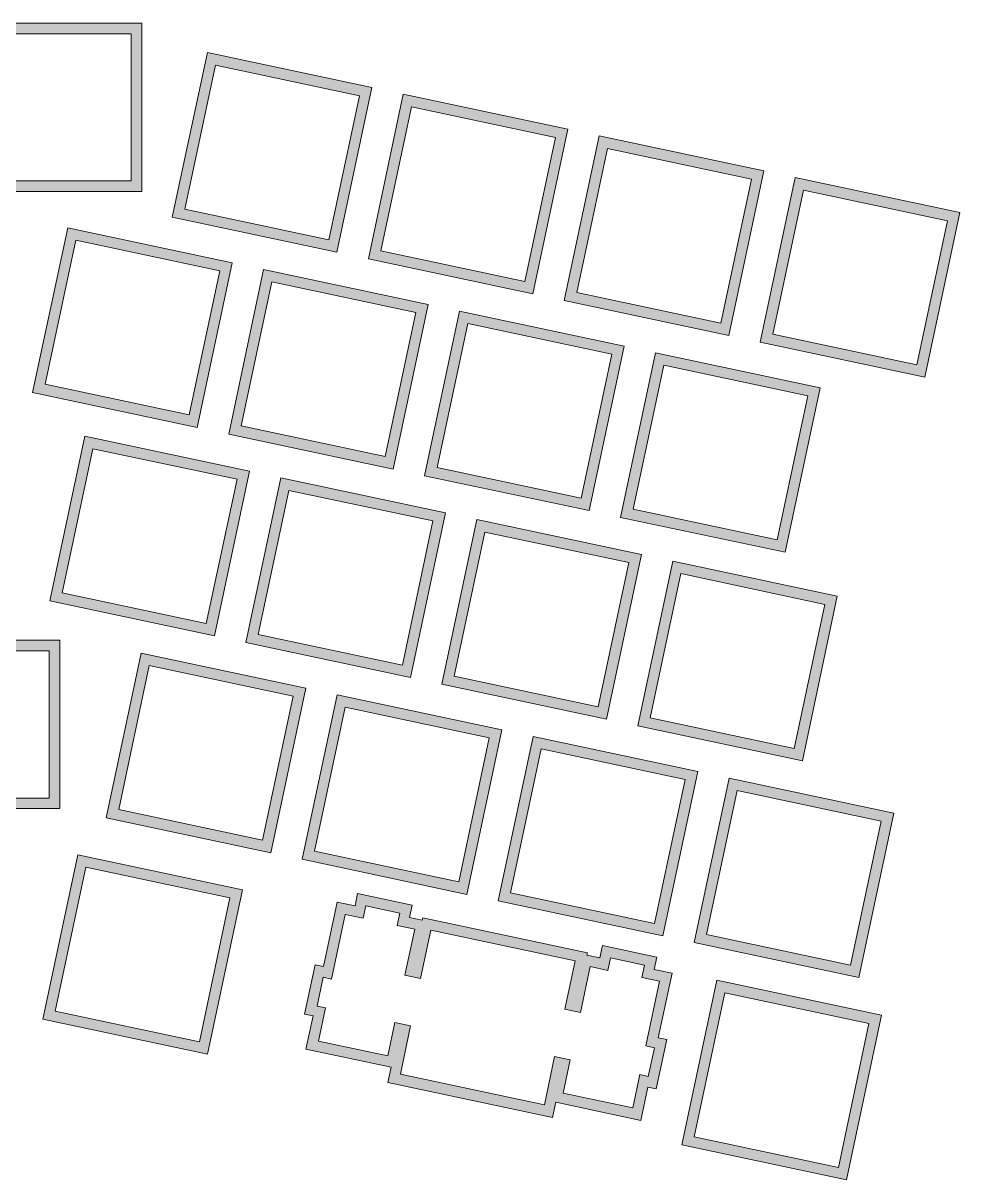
# Model space of a CAD drawing. Header units: millimetres. Extents: x 61 to 392, y -203 to -92.
# Drawn here: x 114 to 203.1, y -202.5 to -92.5 of the extents above; entities that cross this region are included whole.
import ezdxf

# ---------------------------------------------------------------- set-up
doc = ezdxf.new("R2010")
doc.units = ezdxf.units.MM
doc.header["$MEASUREMENT"] = 0
doc.layers.add('レイヤー 2', color=7, linetype='Continuous', lineweight=0)

# ---------------------------------------------------------------- blocks, each defined once
blk = doc.blocks.new('Block_0')
at = {"layer": 'レイヤー 2', "true_color": 0xf39800, "transparency": 33554687}
h = blk.add_hatch(color=30, dxfattribs=at)
h.dxf.hatch_style = 2
edge = h.paths.add_edge_path()
edge.add_spline(control_points=[(124.29, -107.55), (124.29, -107.55), (110.29, -107.55), (110.29, -107.55), (110.29, -107.55), (110.29, -93.55), (110.29, -93.55), (110.29, -93.55), (124.29, -93.55), (124.29, -93.55), (124.29, -93.55), (124.29, -107.55), (124.29, -107.55)], knot_values=[0, 0, 0, 0, 1, 1, 1, 2, 2, 2, 3, 3, 3, 4, 4, 4, 4], degree=3, periodic=0)
edge = h.paths.add_edge_path()
edge.add_spline(control_points=[(109.29, -92.55), (109.29, -92.55), (109.29, -108.55), (109.29, -108.55), (109.29, -108.55), (125.29, -108.55), (125.29, -108.55), (125.29, -108.55), (125.29, -92.55), (125.29, -92.55), (125.29, -92.55), (109.29, -92.55), (109.29, -92.55)], knot_values=[0, 0, 0, 0, 1, 1, 1, 2, 2, 2, 3, 3, 3, 4, 4, 4, 4], degree=3, periodic=0)
h = blk.add_hatch(color=30, dxfattribs=at)
h.dxf.hatch_style = 2
edge = h.paths.add_edge_path()
edge.add_spline(control_points=[(143.07, -113.14), (143.07, -113.14), (129.38, -110.23), (129.38, -110.23), (129.38, -110.23), (132.29, -96.54), (132.29, -96.54), (132.29, -96.54), (145.98, -99.45), (145.98, -99.45), (145.98, -99.45), (143.07, -113.14), (143.07, -113.14)], knot_values=[0, 0, 0, 0, 1, 1, 1, 2, 2, 2, 3, 3, 3, 4, 4, 4, 4], degree=3, periodic=0)
edge = h.paths.add_edge_path()
edge.add_spline(control_points=[(131.52, -95.35), (131.52, -95.35), (128.19, -111), (128.19, -111), (128.19, -111), (143.84, -114.33), (143.84, -114.33), (143.84, -114.33), (147.17, -98.68), (147.17, -98.68), (147.17, -98.68), (131.52, -95.35), (131.52, -95.35)], knot_values=[0, 0, 0, 0, 1, 1, 1, 2, 2, 2, 3, 3, 3, 4, 4, 4, 4], degree=3, periodic=0)
h = blk.add_hatch(color=30, dxfattribs=at)
h.dxf.hatch_style = 2
edge = h.paths.add_edge_path()
edge.add_spline(control_points=[(161.71, -117.1), (161.71, -117.1), (148.01, -114.19), (148.01, -114.19), (148.01, -114.19), (150.92, -100.5), (150.92, -100.5), (150.92, -100.5), (164.62, -103.41), (164.62, -103.41), (164.62, -103.41), (161.71, -117.1), (161.71, -117.1)], knot_values=[0, 0, 0, 0, 1, 1, 1, 2, 2, 2, 3, 3, 3, 4, 4, 4, 4], degree=3, periodic=0)
edge = h.paths.add_edge_path()
edge.add_spline(control_points=[(150.15, -99.31), (150.15, -99.31), (146.83, -114.96), (146.83, -114.96), (146.83, -114.96), (162.48, -118.29), (162.48, -118.29), (162.48, -118.29), (165.8, -102.64), (165.8, -102.64), (165.8, -102.64), (150.15, -99.31), (150.15, -99.31)], knot_values=[0, 0, 0, 0, 1, 1, 1, 2, 2, 2, 3, 3, 3, 4, 4, 4, 4], degree=3, periodic=0)
h = blk.add_hatch(color=30, dxfattribs=at)
h.dxf.hatch_style = 2
edge = h.paths.add_edge_path()
edge.add_spline(control_points=[(180.34, -121.06), (180.34, -121.06), (166.65, -118.15), (166.65, -118.15), (166.65, -118.15), (169.56, -104.46), (169.56, -104.46), (169.56, -104.46), (183.25, -107.37), (183.25, -107.37), (183.25, -107.37), (180.34, -121.06), (180.34, -121.06)], knot_values=[0, 0, 0, 0, 1, 1, 1, 2, 2, 2, 3, 3, 3, 4, 4, 4, 4], degree=3, periodic=0)
edge = h.paths.add_edge_path()
edge.add_spline(control_points=[(168.79, -103.27), (168.79, -103.27), (165.46, -118.92), (165.46, -118.92), (165.46, -118.92), (181.11, -122.25), (181.11, -122.25), (181.11, -122.25), (184.44, -106.6), (184.44, -106.6), (184.44, -106.6), (168.79, -103.27), (168.79, -103.27)], knot_values=[0, 0, 0, 0, 1, 1, 1, 2, 2, 2, 3, 3, 3, 4, 4, 4, 4], degree=3, periodic=0)
h = blk.add_hatch(color=30, dxfattribs=at)
h.dxf.hatch_style = 2
edge = h.paths.add_edge_path()
edge.add_spline(control_points=[(198.97, -125.02), (198.97, -125.02), (185.28, -122.11), (185.28, -122.11), (185.28, -122.11), (188.19, -108.42), (188.19, -108.42), (188.19, -108.42), (201.89, -111.33), (201.89, -111.33), (201.89, -111.33), (198.97, -125.02), (198.97, -125.02)], knot_values=[0, 0, 0, 0, 1, 1, 1, 2, 2, 2, 3, 3, 3, 4, 4, 4, 4], degree=3, periodic=0)
edge = h.paths.add_edge_path()
edge.add_spline(control_points=[(187.42, -107.23), (187.42, -107.23), (184.09, -122.88), (184.09, -122.88), (184.09, -122.88), (199.74, -126.21), (199.74, -126.21), (199.74, -126.21), (203.07, -110.56), (203.07, -110.56), (203.07, -110.56), (187.42, -107.23), (187.42, -107.23)], knot_values=[0, 0, 0, 0, 1, 1, 1, 2, 2, 2, 3, 3, 3, 4, 4, 4, 4], degree=3, periodic=0)
h = blk.add_hatch(color=30, dxfattribs=at)
h.dxf.hatch_style = 2
edge = h.paths.add_edge_path()
edge.add_spline(control_points=[(129.79, -129.79), (129.79, -129.79), (116.1, -126.88), (116.1, -126.88), (116.1, -126.88), (119.01, -113.19), (119.01, -113.19), (119.01, -113.19), (132.71, -116.1), (132.71, -116.1), (132.71, -116.1), (129.79, -129.79), (129.79, -129.79)], knot_values=[0, 0, 0, 0, 1, 1, 1, 2, 2, 2, 3, 3, 3, 4, 4, 4, 4], degree=3, periodic=0)
edge = h.paths.add_edge_path()
edge.add_spline(control_points=[(118.24, -112), (118.24, -112), (114.91, -127.65), (114.91, -127.65), (114.91, -127.65), (130.56, -130.98), (130.56, -130.98), (130.56, -130.98), (133.89, -115.33), (133.89, -115.33), (133.89, -115.33), (118.24, -112), (118.24, -112)], knot_values=[0, 0, 0, 0, 1, 1, 1, 2, 2, 2, 3, 3, 3, 4, 4, 4, 4], degree=3, periodic=0)
h = blk.add_hatch(color=30, dxfattribs=at)
h.dxf.hatch_style = 2
edge = h.paths.add_edge_path()
edge.add_spline(control_points=[(148.43, -133.76), (148.43, -133.76), (134.73, -130.84), (134.73, -130.84), (134.73, -130.84), (137.65, -117.15), (137.65, -117.15), (137.65, -117.15), (151.34, -120.06), (151.34, -120.06), (151.34, -120.06), (148.43, -133.76), (148.43, -133.76)], knot_values=[0, 0, 0, 0, 1, 1, 1, 2, 2, 2, 3, 3, 3, 4, 4, 4, 4], degree=3, periodic=0)
edge = h.paths.add_edge_path()
edge.add_spline(control_points=[(136.87, -115.97), (136.87, -115.97), (133.55, -131.62), (133.55, -131.62), (133.55, -131.62), (149.2, -134.94), (149.2, -134.94), (149.2, -134.94), (152.53, -119.29), (152.53, -119.29), (152.53, -119.29), (136.87, -115.97), (136.87, -115.97)], knot_values=[0, 0, 0, 0, 1, 1, 1, 2, 2, 2, 3, 3, 3, 4, 4, 4, 4], degree=3, periodic=0)
h = blk.add_hatch(color=30, dxfattribs=at)
h.dxf.hatch_style = 2
edge = h.paths.add_edge_path()
edge.add_spline(control_points=[(167.06, -137.72), (167.06, -137.72), (153.37, -134.81), (153.37, -134.81), (153.37, -134.81), (156.28, -121.11), (156.28, -121.11), (156.28, -121.11), (169.97, -124.02), (169.97, -124.02), (169.97, -124.02), (167.06, -137.72), (167.06, -137.72)], knot_values=[0, 0, 0, 0, 1, 1, 1, 2, 2, 2, 3, 3, 3, 4, 4, 4, 4], degree=3, periodic=0)
edge = h.paths.add_edge_path()
edge.add_spline(control_points=[(155.51, -119.93), (155.51, -119.93), (152.18, -135.58), (152.18, -135.58), (152.18, -135.58), (167.83, -138.9), (167.83, -138.9), (167.83, -138.9), (171.16, -123.25), (171.16, -123.25), (171.16, -123.25), (155.51, -119.93), (155.51, -119.93)], knot_values=[0, 0, 0, 0, 1, 1, 1, 2, 2, 2, 3, 3, 3, 4, 4, 4, 4], degree=3, periodic=0)
h = blk.add_hatch(color=30, dxfattribs=at)
h.dxf.hatch_style = 2
edge = h.paths.add_edge_path()
edge.add_spline(control_points=[(185.7, -141.68), (185.7, -141.68), (172, -138.77), (172, -138.77), (172, -138.77), (174.91, -125.07), (174.91, -125.07), (174.91, -125.07), (188.61, -127.98), (188.61, -127.98), (188.61, -127.98), (185.7, -141.68), (185.7, -141.68)], knot_values=[0, 0, 0, 0, 1, 1, 1, 2, 2, 2, 3, 3, 3, 4, 4, 4, 4], degree=3, periodic=0)
edge = h.paths.add_edge_path()
edge.add_spline(control_points=[(174.14, -123.89), (174.14, -123.89), (170.81, -139.54), (170.81, -139.54), (170.81, -139.54), (186.47, -142.86), (186.47, -142.86), (186.47, -142.86), (189.79, -127.21), (189.79, -127.21), (189.79, -127.21), (174.14, -123.89), (174.14, -123.89)], knot_values=[0, 0, 0, 0, 1, 1, 1, 2, 2, 2, 3, 3, 3, 4, 4, 4, 4], degree=3, periodic=0)
h = blk.add_hatch(color=30, dxfattribs=at)
h.dxf.hatch_style = 2
edge = h.paths.add_edge_path()
edge.add_spline(control_points=[(131.42, -149.62), (131.42, -149.62), (117.73, -146.71), (117.73, -146.71), (117.73, -146.71), (120.64, -133.01), (120.64, -133.01), (120.64, -133.01), (134.34, -135.92), (134.34, -135.92), (134.34, -135.92), (131.42, -149.62), (131.42, -149.62)], knot_values=[0, 0, 0, 0, 1, 1, 1, 2, 2, 2, 3, 3, 3, 4, 4, 4, 4], degree=3, periodic=0)
edge = h.paths.add_edge_path()
edge.add_spline(control_points=[(119.87, -131.83), (119.87, -131.83), (116.54, -147.48), (116.54, -147.48), (116.54, -147.48), (132.2, -150.8), (132.2, -150.8), (132.2, -150.8), (135.52, -135.15), (135.52, -135.15), (135.52, -135.15), (119.87, -131.83), (119.87, -131.83)], knot_values=[0, 0, 0, 0, 1, 1, 1, 2, 2, 2, 3, 3, 3, 4, 4, 4, 4], degree=3, periodic=0)
h = blk.add_hatch(color=30, dxfattribs=at)
h.dxf.hatch_style = 2
edge = h.paths.add_edge_path()
edge.add_spline(control_points=[(150.06, -153.58), (150.06, -153.58), (136.36, -150.67), (136.36, -150.67), (136.36, -150.67), (139.27, -136.97), (139.27, -136.97), (139.27, -136.97), (152.97, -139.88), (152.97, -139.88), (152.97, -139.88), (150.06, -153.58), (150.06, -153.58)], knot_values=[0, 0, 0, 0, 1, 1, 1, 2, 2, 2, 3, 3, 3, 4, 4, 4, 4], degree=3, periodic=0)
edge = h.paths.add_edge_path()
edge.add_spline(control_points=[(138.5, -135.79), (138.5, -135.79), (135.18, -151.44), (135.18, -151.44), (135.18, -151.44), (150.83, -154.76), (150.83, -154.76), (150.83, -154.76), (154.16, -139.11), (154.16, -139.11), (154.16, -139.11), (138.5, -135.79), (138.5, -135.79)], knot_values=[0, 0, 0, 0, 1, 1, 1, 2, 2, 2, 3, 3, 3, 4, 4, 4, 4], degree=3, periodic=0)
h = blk.add_hatch(color=30, dxfattribs=at)
h.dxf.hatch_style = 2
edge = h.paths.add_edge_path()
edge.add_spline(control_points=[(168.69, -157.54), (168.69, -157.54), (155, -154.63), (155, -154.63), (155, -154.63), (157.91, -140.93), (157.91, -140.93), (157.91, -140.93), (171.6, -143.84), (171.6, -143.84), (171.6, -143.84), (168.69, -157.54), (168.69, -157.54)], knot_values=[0, 0, 0, 0, 1, 1, 1, 2, 2, 2, 3, 3, 3, 4, 4, 4, 4], degree=3, periodic=0)
edge = h.paths.add_edge_path()
edge.add_spline(control_points=[(157.14, -139.75), (157.14, -139.75), (153.81, -155.4), (153.81, -155.4), (153.81, -155.4), (169.46, -158.72), (169.46, -158.72), (169.46, -158.72), (172.79, -143.07), (172.79, -143.07), (172.79, -143.07), (157.14, -139.75), (157.14, -139.75)], knot_values=[0, 0, 0, 0, 1, 1, 1, 2, 2, 2, 3, 3, 3, 4, 4, 4, 4], degree=3, periodic=0)
h = blk.add_hatch(color=30, dxfattribs=at)
h.dxf.hatch_style = 2
edge = h.paths.add_edge_path()
edge.add_spline(control_points=[(187.33, -161.5), (187.33, -161.5), (173.63, -158.59), (173.63, -158.59), (173.63, -158.59), (176.54, -144.89), (176.54, -144.89), (176.54, -144.89), (190.24, -147.81), (190.24, -147.81), (190.24, -147.81), (187.33, -161.5), (187.33, -161.5)], knot_values=[0, 0, 0, 0, 1, 1, 1, 2, 2, 2, 3, 3, 3, 4, 4, 4, 4], degree=3, periodic=0)
edge = h.paths.add_edge_path()
edge.add_spline(control_points=[(175.77, -143.71), (175.77, -143.71), (172.44, -159.36), (172.44, -159.36), (172.44, -159.36), (188.1, -162.68), (188.1, -162.68), (188.1, -162.68), (191.42, -147.04), (191.42, -147.04), (191.42, -147.04), (175.77, -143.71), (175.77, -143.71)], knot_values=[0, 0, 0, 0, 1, 1, 1, 2, 2, 2, 3, 3, 3, 4, 4, 4, 4], degree=3, periodic=0)
h = blk.add_hatch(color=30, dxfattribs=at)
h.dxf.hatch_style = 2
edge = h.paths.add_edge_path()
edge.add_spline(control_points=[(116.48, -166.22), (116.48, -166.22), (102.48, -166.22), (102.48, -166.22), (102.48, -166.22), (102.48, -152.22), (102.48, -152.22), (102.48, -152.22), (116.48, -152.22), (116.48, -152.22), (116.48, -152.22), (116.48, -166.22), (116.48, -166.22)], knot_values=[0, 0, 0, 0, 1, 1, 1, 2, 2, 2, 3, 3, 3, 4, 4, 4, 4], degree=3, periodic=0)
edge = h.paths.add_edge_path()
edge.add_spline(control_points=[(101.48, -151.22), (101.48, -151.22), (101.48, -167.22), (101.48, -167.22), (101.48, -167.22), (117.48, -167.22), (117.48, -167.22), (117.48, -167.22), (117.48, -151.22), (117.48, -151.22), (117.48, -151.22), (101.48, -151.22), (101.48, -151.22)], knot_values=[0, 0, 0, 0, 1, 1, 1, 2, 2, 2, 3, 3, 3, 4, 4, 4, 4], degree=3, periodic=0)
h = blk.add_hatch(color=30, dxfattribs=at)
h.dxf.hatch_style = 2
edge = h.paths.add_edge_path()
edge.add_spline(control_points=[(136.78, -170.23), (136.78, -170.23), (123.09, -167.32), (123.09, -167.32), (123.09, -167.32), (126, -153.63), (126, -153.63), (126, -153.63), (139.69, -156.54), (139.69, -156.54), (139.69, -156.54), (136.78, -170.23), (136.78, -170.23)], knot_values=[0, 0, 0, 0, 1, 1, 1, 2, 2, 2, 3, 3, 3, 4, 4, 4, 4], degree=3, periodic=0)
edge = h.paths.add_edge_path()
edge.add_spline(control_points=[(125.23, -152.44), (125.23, -152.44), (121.9, -168.09), (121.9, -168.09), (121.9, -168.09), (137.55, -171.42), (137.55, -171.42), (137.55, -171.42), (140.88, -155.77), (140.88, -155.77), (140.88, -155.77), (125.23, -152.44), (125.23, -152.44)], knot_values=[0, 0, 0, 0, 1, 1, 1, 2, 2, 2, 3, 3, 3, 4, 4, 4, 4], degree=3, periodic=0)
h = blk.add_hatch(color=30, dxfattribs=at)
h.dxf.hatch_style = 2
edge = h.paths.add_edge_path()
edge.add_spline(control_points=[(155.42, -174.19), (155.42, -174.19), (141.72, -171.28), (141.72, -171.28), (141.72, -171.28), (144.63, -157.59), (144.63, -157.59), (144.63, -157.59), (158.32, -160.5), (158.32, -160.5), (158.32, -160.5), (155.42, -174.19), (155.42, -174.19)], knot_values=[0, 0, 0, 0, 1, 1, 1, 2, 2, 2, 3, 3, 3, 4, 4, 4, 4], degree=3, periodic=0)
edge = h.paths.add_edge_path()
edge.add_spline(control_points=[(143.86, -156.4), (143.86, -156.4), (140.53, -172.05), (140.53, -172.05), (140.53, -172.05), (156.19, -175.38), (156.19, -175.38), (156.19, -175.38), (159.51, -159.73), (159.51, -159.73), (159.51, -159.73), (143.86, -156.4), (143.86, -156.4)], knot_values=[0, 0, 0, 0, 1, 1, 1, 2, 2, 2, 3, 3, 3, 4, 4, 4, 4], degree=3, periodic=0)
h = blk.add_hatch(color=30, dxfattribs=at)
h.dxf.hatch_style = 2
edge = h.paths.add_edge_path()
edge.add_spline(control_points=[(174.05, -178.15), (174.05, -178.15), (160.35, -175.24), (160.35, -175.24), (160.35, -175.24), (163.26, -161.55), (163.26, -161.55), (163.26, -161.55), (176.96, -164.46), (176.96, -164.46), (176.96, -164.46), (174.05, -178.15), (174.05, -178.15)], knot_values=[0, 0, 0, 0, 1, 1, 1, 2, 2, 2, 3, 3, 3, 4, 4, 4, 4], degree=3, periodic=0)
edge = h.paths.add_edge_path()
edge.add_spline(control_points=[(162.49, -160.36), (162.49, -160.36), (159.17, -176.01), (159.17, -176.01), (159.17, -176.01), (174.82, -179.34), (174.82, -179.34), (174.82, -179.34), (178.15, -163.69), (178.15, -163.69), (178.15, -163.69), (162.49, -160.36), (162.49, -160.36)], knot_values=[0, 0, 0, 0, 1, 1, 1, 2, 2, 2, 3, 3, 3, 4, 4, 4, 4], degree=3, periodic=0)
h = blk.add_hatch(color=30, dxfattribs=at)
h.dxf.hatch_style = 2
edge = h.paths.add_edge_path()
edge.add_spline(control_points=[(192.68, -182.11), (192.68, -182.11), (178.99, -179.2), (178.99, -179.2), (178.99, -179.2), (181.9, -165.51), (181.9, -165.51), (181.9, -165.51), (195.59, -168.42), (195.59, -168.42), (195.59, -168.42), (192.68, -182.11), (192.68, -182.11)], knot_values=[0, 0, 0, 0, 1, 1, 1, 2, 2, 2, 3, 3, 3, 4, 4, 4, 4], degree=3, periodic=0)
edge = h.paths.add_edge_path()
edge.add_spline(control_points=[(181.13, -164.32), (181.13, -164.32), (177.8, -179.97), (177.8, -179.97), (177.8, -179.97), (193.45, -183.3), (193.45, -183.3), (193.45, -183.3), (196.78, -167.65), (196.78, -167.65), (196.78, -167.65), (181.13, -164.32), (181.13, -164.32)], knot_values=[0, 0, 0, 0, 1, 1, 1, 2, 2, 2, 3, 3, 3, 4, 4, 4, 4], degree=3, periodic=0)
h = blk.add_hatch(color=30, dxfattribs=at)
h.dxf.hatch_style = 2
edge = h.paths.add_edge_path()
edge.add_spline(control_points=[(130.76, -189.4), (130.76, -189.4), (117.06, -186.49), (117.06, -186.49), (117.06, -186.49), (119.97, -172.79), (119.97, -172.79), (119.97, -172.79), (133.67, -175.71), (133.67, -175.71), (133.67, -175.71), (130.76, -189.4), (130.76, -189.4)], knot_values=[0, 0, 0, 0, 1, 1, 1, 2, 2, 2, 3, 3, 3, 4, 4, 4, 4], degree=3, periodic=0)
edge = h.paths.add_edge_path()
edge.add_spline(control_points=[(119.2, -171.61), (119.2, -171.61), (115.88, -187.26), (115.88, -187.26), (115.88, -187.26), (131.53, -190.59), (131.53, -190.59), (131.53, -190.59), (134.85, -174.94), (134.85, -174.94), (134.85, -174.94), (119.2, -171.61), (119.2, -171.61)], knot_values=[0, 0, 0, 0, 1, 1, 1, 2, 2, 2, 3, 3, 3, 4, 4, 4, 4], degree=3, periodic=0)
h = blk.add_hatch(color=30, dxfattribs=at)
h.dxf.hatch_style = 2
edge = h.paths.add_edge_path()
edge.add_spline(control_points=[(174.03, -189.96), (174.03, -189.96), (173.44, -192.69), (173.44, -192.69), (173.44, -192.69), (172.64, -192.52), (172.64, -192.52), (172.64, -192.52), (171.97, -195.68), (171.97, -195.68), (171.97, -195.68), (165.36, -194.28), (165.36, -194.28), (165.36, -194.28), (166.03, -191.12), (166.03, -191.12), (166.03, -191.12), (164.54, -190.8), (164.54, -190.8), (164.54, -190.8), (163.57, -195.4), (163.57, -195.4), (163.57, -195.4), (149.87, -192.49), (149.87, -192.49), (149.87, -192.49), (150.85, -187.89), (150.85, -187.89), (150.85, -187.89), (149.36, -187.57), (149.36, -187.57), (149.36, -187.57), (148.69, -190.73), (148.69, -190.73), (148.69, -190.73), (142.08, -189.33), (142.08, -189.33), (142.08, -189.33), (142.76, -186.17), (142.76, -186.17), (142.76, -186.17), (141.95, -186), (141.95, -186), (141.95, -186), (142.53, -183.26), (142.53, -183.26), (142.53, -183.26), (143.34, -183.43), (143.34, -183.43), (143.34, -183.43), (144.64, -177.3), (144.64, -177.3), (144.64, -177.3), (146.33, -177.66), (146.33, -177.66), (146.33, -177.66), (146.58, -176.48), (146.58, -176.48), (146.58, -176.48), (149.81, -177.17), (149.81, -177.17), (149.81, -177.17), (149.56, -178.34), (149.56, -178.34), (149.56, -178.34), (151.24, -178.7), (151.24, -178.7), (151.24, -178.7), (150.31, -183.08), (150.31, -183.08), (150.31, -183.08), (151.8, -183.39), (151.8, -183.39), (151.8, -183.39), (152.78, -178.79), (152.78, -178.79), (152.78, -178.79), (166.48, -181.71), (166.48, -181.71), (166.48, -181.71), (165.5, -186.3), (165.5, -186.3), (165.5, -186.3), (166.99, -186.62), (166.99, -186.62), (166.99, -186.62), (167.92, -182.25), (167.92, -182.25), (167.92, -182.25), (169.61, -182.61), (169.61, -182.61), (169.61, -182.61), (169.86, -181.43), (169.86, -181.43), (169.86, -181.43), (173.08, -182.12), (173.08, -182.12), (173.08, -182.12), (172.84, -183.29), (172.84, -183.29), (172.84, -183.29), (174.52, -183.65), (174.52, -183.65), (174.52, -183.65), (173.22, -189.78), (173.22, -189.78), (173.22, -189.78), (174.03, -189.96), (174.03, -189.96)], knot_values=[0, 0, 0, 0, 1, 1, 1, 2, 2, 2, 3, 3, 3, 4, 4, 4, 5, 5, 5, 6, 6, 6, 7, 7, 7, 8, 8, 8, 9, 9, 9, 10, 10, 10, 11, 11, 11, 12, 12, 12, 13, 13, 13, 14, 14, 14, 15, 15, 15, 16, 16, 16, 17, 17, 17, 18, 18, 18, 19, 19, 19, 20, 20, 20, 21, 21, 21, 22, 22, 22, 23, 23, 23, 24, 24, 24, 25, 25, 25, 26, 26, 26, 27, 27, 27, 28, 28, 28, 29, 29, 29, 30, 30, 30, 31, 31, 31, 32, 32, 32, 33, 33, 33, 34, 34, 34, 35, 35, 35, 36, 36, 36, 36], degree=3, periodic=0)
edge = h.paths.add_edge_path()
edge.add_spline(control_points=[(175.71, -182.88), (175.71, -182.88), (174.02, -182.52), (174.02, -182.52), (174.02, -182.52), (174.27, -181.35), (174.27, -181.35), (174.27, -181.35), (169.09, -180.25), (169.09, -180.25), (169.09, -180.25), (168.84, -181.42), (168.84, -181.42), (168.84, -181.42), (167.61, -181.16), (167.61, -181.16), (167.61, -181.16), (167.66, -180.94), (167.66, -180.94), (167.66, -180.94), (152.01, -177.61), (152.01, -177.61), (152.01, -177.61), (151.96, -177.83), (151.96, -177.83), (151.96, -177.83), (150.74, -177.57), (150.74, -177.57), (150.74, -177.57), (150.99, -176.4), (150.99, -176.4), (150.99, -176.4), (145.8, -175.3), (145.8, -175.3), (145.8, -175.3), (145.56, -176.47), (145.56, -176.47), (145.56, -176.47), (143.87, -176.11), (143.87, -176.11), (143.87, -176.11), (142.57, -182.25), (142.57, -182.25), (142.57, -182.25), (141.76, -182.08), (141.76, -182.08), (141.76, -182.08), (140.76, -186.77), (140.76, -186.77), (140.76, -186.77), (141.57, -186.94), (141.57, -186.94), (141.57, -186.94), (140.9, -190.1), (140.9, -190.1), (140.9, -190.1), (148.99, -191.82), (148.99, -191.82), (148.99, -191.82), (148.68, -193.26), (148.68, -193.26), (148.68, -193.26), (164.34, -196.59), (164.34, -196.59), (164.34, -196.59), (164.64, -195.15), (164.64, -195.15), (164.64, -195.15), (172.74, -196.87), (172.74, -196.87), (172.74, -196.87), (173.41, -193.71), (173.41, -193.71), (173.41, -193.71), (174.21, -193.88), (174.21, -193.88), (174.21, -193.88), (175.21, -189.19), (175.21, -189.19), (175.21, -189.19), (174.4, -189.01), (174.4, -189.01), (174.4, -189.01), (175.71, -182.88), (175.71, -182.88)], knot_values=[0, 0, 0, 0, 1, 1, 1, 2, 2, 2, 3, 3, 3, 4, 4, 4, 5, 5, 5, 6, 6, 6, 7, 7, 7, 8, 8, 8, 9, 9, 9, 10, 10, 10, 11, 11, 11, 12, 12, 12, 13, 13, 13, 14, 14, 14, 15, 15, 15, 16, 16, 16, 17, 17, 17, 18, 18, 18, 19, 19, 19, 20, 20, 20, 21, 21, 21, 22, 22, 22, 23, 23, 23, 24, 24, 24, 25, 25, 25, 26, 26, 26, 27, 27, 27, 28, 28, 28, 28], degree=3, periodic=0)
h = blk.add_hatch(color=30, dxfattribs=at)
h.dxf.hatch_style = 2
edge = h.paths.add_edge_path()
edge.add_spline(control_points=[(191.52, -201.34), (191.52, -201.34), (177.82, -198.43), (177.82, -198.43), (177.82, -198.43), (180.73, -184.74), (180.73, -184.74), (180.73, -184.74), (194.43, -187.65), (194.43, -187.65), (194.43, -187.65), (191.52, -201.34), (191.52, -201.34)], knot_values=[0, 0, 0, 0, 1, 1, 1, 2, 2, 2, 3, 3, 3, 4, 4, 4, 4], degree=3, periodic=0)
edge = h.paths.add_edge_path()
edge.add_spline(control_points=[(179.96, -183.55), (179.96, -183.55), (176.64, -199.2), (176.64, -199.2), (176.64, -199.2), (192.29, -202.53), (192.29, -202.53), (192.29, -202.53), (195.61, -186.88), (195.61, -186.88), (195.61, -186.88), (179.96, -183.55), (179.96, -183.55)], knot_values=[0, 0, 0, 0, 1, 1, 1, 2, 2, 2, 3, 3, 3, 4, 4, 4, 4], degree=3, periodic=0)
at = {"layer": 'レイヤー 2'}
for points, knots in [([(109.29, -92.55), (109.29, -92.55), (109.29, -108.55), (109.29, -108.55), (109.29, -108.55), (125.29, -108.55), (125.29, -108.55), (125.29, -108.55), (125.29, -92.55), (125.29, -92.55), (125.29, -92.55), (109.29, -92.55), (109.29, -92.55)], [0, 0, 0, 0, 1, 1, 1, 2, 2, 2, 3, 3, 3, 4, 4, 4, 4]), ([(124.29, -107.55), (124.29, -107.55), (110.29, -107.55), (110.29, -107.55), (110.29, -107.55), (110.29, -93.55), (110.29, -93.55), (110.29, -93.55), (124.29, -93.55), (124.29, -93.55), (124.29, -93.55), (124.29, -107.55), (124.29, -107.55)], [0, 0, 0, 0, 1, 1, 1, 2, 2, 2, 3, 3, 3, 4, 4, 4, 4]), ([(131.52, -95.35), (131.52, -95.35), (128.19, -111), (128.19, -111), (128.19, -111), (143.84, -114.33), (143.84, -114.33), (143.84, -114.33), (147.17, -98.68), (147.17, -98.68), (147.17, -98.68), (131.52, -95.35), (131.52, -95.35)], [0, 0, 0, 0, 1, 1, 1, 2, 2, 2, 3, 3, 3, 4, 4, 4, 4]), ([(143.07, -113.14), (143.07, -113.14), (129.38, -110.23), (129.38, -110.23), (129.38, -110.23), (132.29, -96.54), (132.29, -96.54), (132.29, -96.54), (145.98, -99.45), (145.98, -99.45), (145.98, -99.45), (143.07, -113.14), (143.07, -113.14)], [0, 0, 0, 0, 1, 1, 1, 2, 2, 2, 3, 3, 3, 4, 4, 4, 4]), ([(150.15, -99.31), (150.15, -99.31), (146.83, -114.96), (146.83, -114.96), (146.83, -114.96), (162.48, -118.29), (162.48, -118.29), (162.48, -118.29), (165.8, -102.64), (165.8, -102.64), (165.8, -102.64), (150.15, -99.31), (150.15, -99.31)], [0, 0, 0, 0, 1, 1, 1, 2, 2, 2, 3, 3, 3, 4, 4, 4, 4]), ([(161.71, -117.1), (161.71, -117.1), (148.01, -114.19), (148.01, -114.19), (148.01, -114.19), (150.92, -100.5), (150.92, -100.5), (150.92, -100.5), (164.62, -103.41), (164.62, -103.41), (164.62, -103.41), (161.71, -117.1), (161.71, -117.1)], [0, 0, 0, 0, 1, 1, 1, 2, 2, 2, 3, 3, 3, 4, 4, 4, 4]), ([(168.79, -103.27), (168.79, -103.27), (165.46, -118.92), (165.46, -118.92), (165.46, -118.92), (181.11, -122.25), (181.11, -122.25), (181.11, -122.25), (184.44, -106.6), (184.44, -106.6), (184.44, -106.6), (168.79, -103.27), (168.79, -103.27)], [0, 0, 0, 0, 1, 1, 1, 2, 2, 2, 3, 3, 3, 4, 4, 4, 4]), ([(180.34, -121.06), (180.34, -121.06), (166.65, -118.15), (166.65, -118.15), (166.65, -118.15), (169.56, -104.46), (169.56, -104.46), (169.56, -104.46), (183.25, -107.37), (183.25, -107.37), (183.25, -107.37), (180.34, -121.06), (180.34, -121.06)], [0, 0, 0, 0, 1, 1, 1, 2, 2, 2, 3, 3, 3, 4, 4, 4, 4]), ([(187.42, -107.23), (187.42, -107.23), (184.09, -122.88), (184.09, -122.88), (184.09, -122.88), (199.74, -126.21), (199.74, -126.21), (199.74, -126.21), (203.07, -110.56), (203.07, -110.56), (203.07, -110.56), (187.42, -107.23), (187.42, -107.23)], [0, 0, 0, 0, 1, 1, 1, 2, 2, 2, 3, 3, 3, 4, 4, 4, 4]), ([(198.97, -125.02), (198.97, -125.02), (185.28, -122.11), (185.28, -122.11), (185.28, -122.11), (188.19, -108.42), (188.19, -108.42), (188.19, -108.42), (201.89, -111.33), (201.89, -111.33), (201.89, -111.33), (198.97, -125.02), (198.97, -125.02)], [0, 0, 0, 0, 1, 1, 1, 2, 2, 2, 3, 3, 3, 4, 4, 4, 4]), ([(118.24, -112), (118.24, -112), (114.91, -127.65), (114.91, -127.65), (114.91, -127.65), (130.56, -130.98), (130.56, -130.98), (130.56, -130.98), (133.89, -115.33), (133.89, -115.33), (133.89, -115.33), (118.24, -112), (118.24, -112)], [0, 0, 0, 0, 1, 1, 1, 2, 2, 2, 3, 3, 3, 4, 4, 4, 4]), ([(129.79, -129.79), (129.79, -129.79), (116.1, -126.88), (116.1, -126.88), (116.1, -126.88), (119.01, -113.19), (119.01, -113.19), (119.01, -113.19), (132.71, -116.1), (132.71, -116.1), (132.71, -116.1), (129.79, -129.79), (129.79, -129.79)], [0, 0, 0, 0, 1, 1, 1, 2, 2, 2, 3, 3, 3, 4, 4, 4, 4]), ([(136.87, -115.97), (136.87, -115.97), (133.55, -131.62), (133.55, -131.62), (133.55, -131.62), (149.2, -134.94), (149.2, -134.94), (149.2, -134.94), (152.53, -119.29), (152.53, -119.29), (152.53, -119.29), (136.87, -115.97), (136.87, -115.97)], [0, 0, 0, 0, 1, 1, 1, 2, 2, 2, 3, 3, 3, 4, 4, 4, 4]), ([(148.43, -133.76), (148.43, -133.76), (134.73, -130.84), (134.73, -130.84), (134.73, -130.84), (137.65, -117.15), (137.65, -117.15), (137.65, -117.15), (151.34, -120.06), (151.34, -120.06), (151.34, -120.06), (148.43, -133.76), (148.43, -133.76)], [0, 0, 0, 0, 1, 1, 1, 2, 2, 2, 3, 3, 3, 4, 4, 4, 4]), ([(155.51, -119.93), (155.51, -119.93), (152.18, -135.58), (152.18, -135.58), (152.18, -135.58), (167.83, -138.9), (167.83, -138.9), (167.83, -138.9), (171.16, -123.25), (171.16, -123.25), (171.16, -123.25), (155.51, -119.93), (155.51, -119.93)], [0, 0, 0, 0, 1, 1, 1, 2, 2, 2, 3, 3, 3, 4, 4, 4, 4]), ([(167.06, -137.72), (167.06, -137.72), (153.37, -134.81), (153.37, -134.81), (153.37, -134.81), (156.28, -121.11), (156.28, -121.11), (156.28, -121.11), (169.97, -124.02), (169.97, -124.02), (169.97, -124.02), (167.06, -137.72), (167.06, -137.72)], [0, 0, 0, 0, 1, 1, 1, 2, 2, 2, 3, 3, 3, 4, 4, 4, 4]), ([(174.14, -123.89), (174.14, -123.89), (170.81, -139.54), (170.81, -139.54), (170.81, -139.54), (186.47, -142.86), (186.47, -142.86), (186.47, -142.86), (189.79, -127.21), (189.79, -127.21), (189.79, -127.21), (174.14, -123.89), (174.14, -123.89)], [0, 0, 0, 0, 1, 1, 1, 2, 2, 2, 3, 3, 3, 4, 4, 4, 4]), ([(185.7, -141.68), (185.7, -141.68), (172, -138.77), (172, -138.77), (172, -138.77), (174.91, -125.07), (174.91, -125.07), (174.91, -125.07), (188.61, -127.98), (188.61, -127.98), (188.61, -127.98), (185.7, -141.68), (185.7, -141.68)], [0, 0, 0, 0, 1, 1, 1, 2, 2, 2, 3, 3, 3, 4, 4, 4, 4]), ([(119.87, -131.83), (119.87, -131.83), (116.54, -147.48), (116.54, -147.48), (116.54, -147.48), (132.2, -150.8), (132.2, -150.8), (132.2, -150.8), (135.52, -135.15), (135.52, -135.15), (135.52, -135.15), (119.87, -131.83), (119.87, -131.83)], [0, 0, 0, 0, 1, 1, 1, 2, 2, 2, 3, 3, 3, 4, 4, 4, 4]), ([(131.42, -149.62), (131.42, -149.62), (117.73, -146.71), (117.73, -146.71), (117.73, -146.71), (120.64, -133.01), (120.64, -133.01), (120.64, -133.01), (134.34, -135.92), (134.34, -135.92), (134.34, -135.92), (131.42, -149.62), (131.42, -149.62)], [0, 0, 0, 0, 1, 1, 1, 2, 2, 2, 3, 3, 3, 4, 4, 4, 4]), ([(138.5, -135.79), (138.5, -135.79), (135.18, -151.44), (135.18, -151.44), (135.18, -151.44), (150.83, -154.76), (150.83, -154.76), (150.83, -154.76), (154.16, -139.11), (154.16, -139.11), (154.16, -139.11), (138.5, -135.79), (138.5, -135.79)], [0, 0, 0, 0, 1, 1, 1, 2, 2, 2, 3, 3, 3, 4, 4, 4, 4]), ([(150.06, -153.58), (150.06, -153.58), (136.36, -150.67), (136.36, -150.67), (136.36, -150.67), (139.27, -136.97), (139.27, -136.97), (139.27, -136.97), (152.97, -139.88), (152.97, -139.88), (152.97, -139.88), (150.06, -153.58), (150.06, -153.58)], [0, 0, 0, 0, 1, 1, 1, 2, 2, 2, 3, 3, 3, 4, 4, 4, 4]), ([(157.14, -139.75), (157.14, -139.75), (153.81, -155.4), (153.81, -155.4), (153.81, -155.4), (169.46, -158.72), (169.46, -158.72), (169.46, -158.72), (172.79, -143.07), (172.79, -143.07), (172.79, -143.07), (157.14, -139.75), (157.14, -139.75)], [0, 0, 0, 0, 1, 1, 1, 2, 2, 2, 3, 3, 3, 4, 4, 4, 4]), ([(168.69, -157.54), (168.69, -157.54), (155, -154.63), (155, -154.63), (155, -154.63), (157.91, -140.93), (157.91, -140.93), (157.91, -140.93), (171.6, -143.84), (171.6, -143.84), (171.6, -143.84), (168.69, -157.54), (168.69, -157.54)], [0, 0, 0, 0, 1, 1, 1, 2, 2, 2, 3, 3, 3, 4, 4, 4, 4]), ([(175.77, -143.71), (175.77, -143.71), (172.44, -159.36), (172.44, -159.36), (172.44, -159.36), (188.1, -162.68), (188.1, -162.68), (188.1, -162.68), (191.42, -147.04), (191.42, -147.04), (191.42, -147.04), (175.77, -143.71), (175.77, -143.71)], [0, 0, 0, 0, 1, 1, 1, 2, 2, 2, 3, 3, 3, 4, 4, 4, 4]), ([(187.33, -161.5), (187.33, -161.5), (173.63, -158.59), (173.63, -158.59), (173.63, -158.59), (176.54, -144.89), (176.54, -144.89), (176.54, -144.89), (190.24, -147.81), (190.24, -147.81), (190.24, -147.81), (187.33, -161.5), (187.33, -161.5)], [0, 0, 0, 0, 1, 1, 1, 2, 2, 2, 3, 3, 3, 4, 4, 4, 4]), ([(101.48, -151.22), (101.48, -151.22), (101.48, -167.22), (101.48, -167.22), (101.48, -167.22), (117.48, -167.22), (117.48, -167.22), (117.48, -167.22), (117.48, -151.22), (117.48, -151.22), (117.48, -151.22), (101.48, -151.22), (101.48, -151.22)], [0, 0, 0, 0, 1, 1, 1, 2, 2, 2, 3, 3, 3, 4, 4, 4, 4]), ([(116.48, -166.22), (116.48, -166.22), (102.48, -166.22), (102.48, -166.22), (102.48, -166.22), (102.48, -152.22), (102.48, -152.22), (102.48, -152.22), (116.48, -152.22), (116.48, -152.22), (116.48, -152.22), (116.48, -166.22), (116.48, -166.22)], [0, 0, 0, 0, 1, 1, 1, 2, 2, 2, 3, 3, 3, 4, 4, 4, 4]), ([(125.23, -152.44), (125.23, -152.44), (121.9, -168.09), (121.9, -168.09), (121.9, -168.09), (137.55, -171.42), (137.55, -171.42), (137.55, -171.42), (140.88, -155.77), (140.88, -155.77), (140.88, -155.77), (125.23, -152.44), (125.23, -152.44)], [0, 0, 0, 0, 1, 1, 1, 2, 2, 2, 3, 3, 3, 4, 4, 4, 4]), ([(136.78, -170.23), (136.78, -170.23), (123.09, -167.32), (123.09, -167.32), (123.09, -167.32), (126, -153.63), (126, -153.63), (126, -153.63), (139.69, -156.54), (139.69, -156.54), (139.69, -156.54), (136.78, -170.23), (136.78, -170.23)], [0, 0, 0, 0, 1, 1, 1, 2, 2, 2, 3, 3, 3, 4, 4, 4, 4]), ([(143.86, -156.4), (143.86, -156.4), (140.53, -172.05), (140.53, -172.05), (140.53, -172.05), (156.19, -175.38), (156.19, -175.38), (156.19, -175.38), (159.51, -159.73), (159.51, -159.73), (159.51, -159.73), (143.86, -156.4), (143.86, -156.4)], [0, 0, 0, 0, 1, 1, 1, 2, 2, 2, 3, 3, 3, 4, 4, 4, 4]), ([(155.42, -174.19), (155.42, -174.19), (141.72, -171.28), (141.72, -171.28), (141.72, -171.28), (144.63, -157.59), (144.63, -157.59), (144.63, -157.59), (158.32, -160.5), (158.32, -160.5), (158.32, -160.5), (155.42, -174.19), (155.42, -174.19)], [0, 0, 0, 0, 1, 1, 1, 2, 2, 2, 3, 3, 3, 4, 4, 4, 4]), ([(162.49, -160.36), (162.49, -160.36), (159.17, -176.01), (159.17, -176.01), (159.17, -176.01), (174.82, -179.34), (174.82, -179.34), (174.82, -179.34), (178.15, -163.69), (178.15, -163.69), (178.15, -163.69), (162.49, -160.36), (162.49, -160.36)], [0, 0, 0, 0, 1, 1, 1, 2, 2, 2, 3, 3, 3, 4, 4, 4, 4]), ([(174.05, -178.15), (174.05, -178.15), (160.35, -175.24), (160.35, -175.24), (160.35, -175.24), (163.26, -161.55), (163.26, -161.55), (163.26, -161.55), (176.96, -164.46), (176.96, -164.46), (176.96, -164.46), (174.05, -178.15), (174.05, -178.15)], [0, 0, 0, 0, 1, 1, 1, 2, 2, 2, 3, 3, 3, 4, 4, 4, 4]), ([(181.13, -164.32), (181.13, -164.32), (177.8, -179.97), (177.8, -179.97), (177.8, -179.97), (193.45, -183.3), (193.45, -183.3), (193.45, -183.3), (196.78, -167.65), (196.78, -167.65), (196.78, -167.65), (181.13, -164.32), (181.13, -164.32)], [0, 0, 0, 0, 1, 1, 1, 2, 2, 2, 3, 3, 3, 4, 4, 4, 4]), ([(192.68, -182.11), (192.68, -182.11), (178.99, -179.2), (178.99, -179.2), (178.99, -179.2), (181.9, -165.51), (181.9, -165.51), (181.9, -165.51), (195.59, -168.42), (195.59, -168.42), (195.59, -168.42), (192.68, -182.11), (192.68, -182.11)], [0, 0, 0, 0, 1, 1, 1, 2, 2, 2, 3, 3, 3, 4, 4, 4, 4]), ([(119.2, -171.61), (119.2, -171.61), (115.88, -187.26), (115.88, -187.26), (115.88, -187.26), (131.53, -190.59), (131.53, -190.59), (131.53, -190.59), (134.85, -174.94), (134.85, -174.94), (134.85, -174.94), (119.2, -171.61), (119.2, -171.61)], [0, 0, 0, 0, 1, 1, 1, 2, 2, 2, 3, 3, 3, 4, 4, 4, 4]), ([(130.76, -189.4), (130.76, -189.4), (117.06, -186.49), (117.06, -186.49), (117.06, -186.49), (119.97, -172.79), (119.97, -172.79), (119.97, -172.79), (133.67, -175.71), (133.67, -175.71), (133.67, -175.71), (130.76, -189.4), (130.76, -189.4)], [0, 0, 0, 0, 1, 1, 1, 2, 2, 2, 3, 3, 3, 4, 4, 4, 4]), ([(175.71, -182.88), (175.71, -182.88), (174.02, -182.52), (174.02, -182.52), (174.02, -182.52), (174.27, -181.35), (174.27, -181.35), (174.27, -181.35), (169.09, -180.25), (169.09, -180.25), (169.09, -180.25), (168.84, -181.42), (168.84, -181.42), (168.84, -181.42), (167.61, -181.16), (167.61, -181.16), (167.61, -181.16), (167.66, -180.94), (167.66, -180.94), (167.66, -180.94), (152.01, -177.61), (152.01, -177.61), (152.01, -177.61), (151.96, -177.83), (151.96, -177.83), (151.96, -177.83), (150.74, -177.57), (150.74, -177.57), (150.74, -177.57), (150.99, -176.4), (150.99, -176.4), (150.99, -176.4), (145.8, -175.3), (145.8, -175.3), (145.8, -175.3), (145.56, -176.47), (145.56, -176.47), (145.56, -176.47), (143.87, -176.11), (143.87, -176.11), (143.87, -176.11), (142.57, -182.25), (142.57, -182.25), (142.57, -182.25), (141.76, -182.08), (141.76, -182.08), (141.76, -182.08), (140.76, -186.77), (140.76, -186.77), (140.76, -186.77), (141.57, -186.94), (141.57, -186.94), (141.57, -186.94), (140.9, -190.1), (140.9, -190.1), (140.9, -190.1), (148.99, -191.82), (148.99, -191.82), (148.99, -191.82), (148.68, -193.26), (148.68, -193.26), (148.68, -193.26), (164.34, -196.59), (164.34, -196.59), (164.34, -196.59), (164.64, -195.15), (164.64, -195.15), (164.64, -195.15), (172.74, -196.87), (172.74, -196.87), (172.74, -196.87), (173.41, -193.71), (173.41, -193.71), (173.41, -193.71), (174.21, -193.88), (174.21, -193.88), (174.21, -193.88), (175.21, -189.19), (175.21, -189.19), (175.21, -189.19), (174.4, -189.01), (174.4, -189.01), (174.4, -189.01), (175.71, -182.88), (175.71, -182.88)], [0, 0, 0, 0, 1, 1, 1, 2, 2, 2, 3, 3, 3, 4, 4, 4, 5, 5, 5, 6, 6, 6, 7, 7, 7, 8, 8, 8, 9, 9, 9, 10, 10, 10, 11, 11, 11, 12, 12, 12, 13, 13, 13, 14, 14, 14, 15, 15, 15, 16, 16, 16, 17, 17, 17, 18, 18, 18, 19, 19, 19, 20, 20, 20, 21, 21, 21, 22, 22, 22, 23, 23, 23, 24, 24, 24, 25, 25, 25, 26, 26, 26, 27, 27, 27, 28, 28, 28, 28]), ([(174.03, -189.96), (174.03, -189.96), (173.44, -192.69), (173.44, -192.69), (173.44, -192.69), (172.64, -192.52), (172.64, -192.52), (172.64, -192.52), (171.97, -195.68), (171.97, -195.68), (171.97, -195.68), (165.36, -194.28), (165.36, -194.28), (165.36, -194.28), (166.03, -191.12), (166.03, -191.12), (166.03, -191.12), (164.54, -190.8), (164.54, -190.8), (164.54, -190.8), (163.57, -195.4), (163.57, -195.4), (163.57, -195.4), (149.87, -192.49), (149.87, -192.49), (149.87, -192.49), (150.85, -187.89), (150.85, -187.89), (150.85, -187.89), (149.36, -187.57), (149.36, -187.57), (149.36, -187.57), (148.69, -190.73), (148.69, -190.73), (148.69, -190.73), (142.08, -189.33), (142.08, -189.33), (142.08, -189.33), (142.76, -186.17), (142.76, -186.17), (142.76, -186.17), (141.95, -186), (141.95, -186), (141.95, -186), (142.53, -183.26), (142.53, -183.26), (142.53, -183.26), (143.34, -183.43), (143.34, -183.43), (143.34, -183.43), (144.64, -177.3), (144.64, -177.3), (144.64, -177.3), (146.33, -177.66), (146.33, -177.66), (146.33, -177.66), (146.58, -176.48), (146.58, -176.48), (146.58, -176.48), (149.81, -177.17), (149.81, -177.17), (149.81, -177.17), (149.56, -178.34), (149.56, -178.34), (149.56, -178.34), (151.24, -178.7), (151.24, -178.7), (151.24, -178.7), (150.31, -183.08), (150.31, -183.08), (150.31, -183.08), (151.8, -183.39), (151.8, -183.39), (151.8, -183.39), (152.78, -178.79), (152.78, -178.79), (152.78, -178.79), (166.48, -181.71), (166.48, -181.71), (166.48, -181.71), (165.5, -186.3), (165.5, -186.3), (165.5, -186.3), (166.99, -186.62), (166.99, -186.62), (166.99, -186.62), (167.92, -182.25), (167.92, -182.25), (167.92, -182.25), (169.61, -182.61), (169.61, -182.61), (169.61, -182.61), (169.86, -181.43), (169.86, -181.43), (169.86, -181.43), (173.08, -182.12), (173.08, -182.12), (173.08, -182.12), (172.84, -183.29), (172.84, -183.29), (172.84, -183.29), (174.52, -183.65), (174.52, -183.65), (174.52, -183.65), (173.22, -189.78), (173.22, -189.78), (173.22, -189.78), (174.03, -189.96), (174.03, -189.96)], [0, 0, 0, 0, 1, 1, 1, 2, 2, 2, 3, 3, 3, 4, 4, 4, 5, 5, 5, 6, 6, 6, 7, 7, 7, 8, 8, 8, 9, 9, 9, 10, 10, 10, 11, 11, 11, 12, 12, 12, 13, 13, 13, 14, 14, 14, 15, 15, 15, 16, 16, 16, 17, 17, 17, 18, 18, 18, 19, 19, 19, 20, 20, 20, 21, 21, 21, 22, 22, 22, 23, 23, 23, 24, 24, 24, 25, 25, 25, 26, 26, 26, 27, 27, 27, 28, 28, 28, 29, 29, 29, 30, 30, 30, 31, 31, 31, 32, 32, 32, 33, 33, 33, 34, 34, 34, 35, 35, 35, 36, 36, 36, 36]), ([(179.96, -183.55), (179.96, -183.55), (176.64, -199.2), (176.64, -199.2), (176.64, -199.2), (192.29, -202.53), (192.29, -202.53), (192.29, -202.53), (195.61, -186.88), (195.61, -186.88), (195.61, -186.88), (179.96, -183.55), (179.96, -183.55)], [0, 0, 0, 0, 1, 1, 1, 2, 2, 2, 3, 3, 3, 4, 4, 4, 4]), ([(191.52, -201.34), (191.52, -201.34), (177.82, -198.43), (177.82, -198.43), (177.82, -198.43), (180.73, -184.74), (180.73, -184.74), (180.73, -184.74), (194.43, -187.65), (194.43, -187.65), (194.43, -187.65), (191.52, -201.34), (191.52, -201.34)], [0, 0, 0, 0, 1, 1, 1, 2, 2, 2, 3, 3, 3, 4, 4, 4, 4])]:
    blk.add_open_spline(points, degree=3, knots=knots, dxfattribs=at)

msp = doc.modelspace()

# ---------------------------------------------------------------- block references
at = {"layer": 'レイヤー 2'}
msp.add_blockref('Block_0', (0, 0), dxfattribs=at)

doc.saveas('drawing.dxf')
